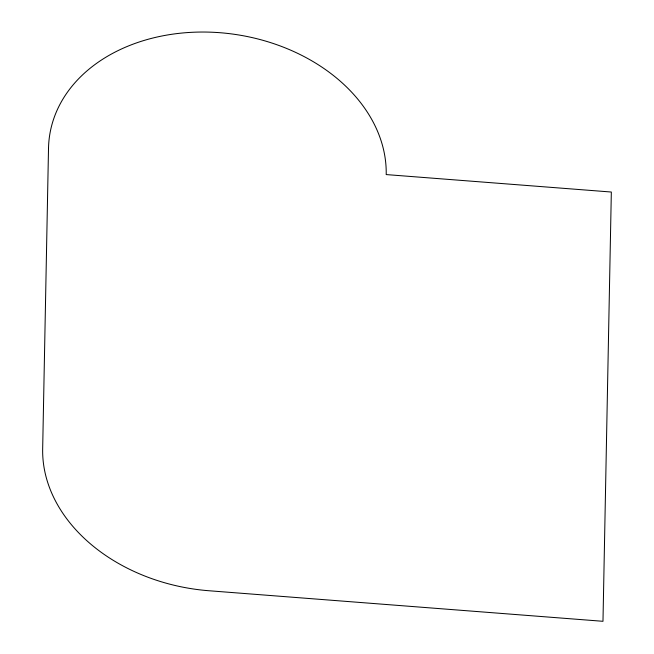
<?xml version="1.0" encoding="UTF-8"?>
<svg xmlns="http://www.w3.org/2000/svg" width="654" height="654" viewBox="0 0 654 654"><rect width="100%" height="100%" fill="white"/><g stroke="black" fill="none" stroke-linecap="round" stroke-linejoin="round"><path stroke-width="0.98" d="M48.51 148.393L42.665 448.881A169.738 128.298 8.9 0 0 209.002 590.75L602.98 621.3L611.335 192.031L386.203 174.577A169.738 128.298 8.9 0 0 219.867 32.7A169.738 128.298 8.9 0 0 48.51 148.393"/></g></svg>
